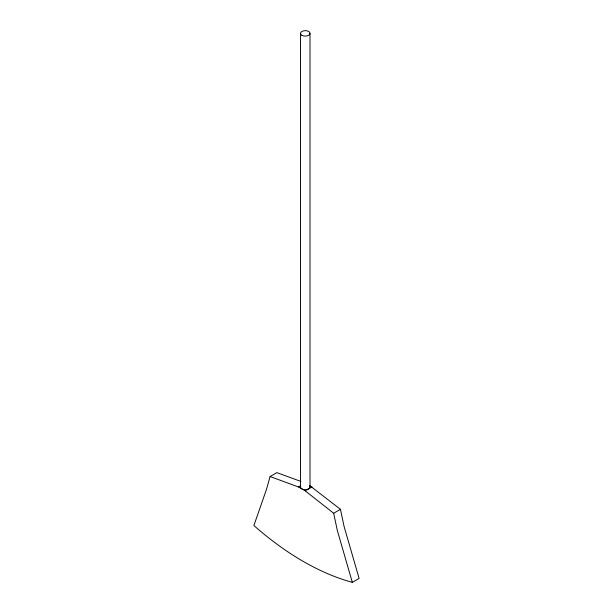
<?xml version="1.0" encoding="UTF-8"?>
<svg xmlns="http://www.w3.org/2000/svg" width="613" height="613" viewBox="0 0 613 613"><rect width="100%" height="100%" fill="white"/><g stroke="black" fill="none" stroke-linecap="round" stroke-linejoin="round"><path stroke-width="0.92" d="M300.868 481.427L276.869 472.623L270.08 476.539L266.456 489.45L253.882 525.51A271.804 156.928 60 0 0 352.329 582.35L359.118 578.427L344.077 526.421L340.453 509.326L309.78 485.634M270.08 476.539L298.523 486.975L300.562 485.803M298.523 486.975L305.22 490.844L312.009 486.921M305.22 490.844L333.664 513.25L340.453 509.326M352.329 582.35L337.288 530.345L333.664 513.25M310.009 33.386L310.009 486.944M300.523 33.386L300.523 486.952M300.684 486.239A4.743 2.736 0 0 0 302.891 489.32A4.743 2.736 0 0 0 308.615 488.883A4.743 2.736 0 0 0 309.849 486.239M301.918 35.324A4.743 2.736 0 0 0 309.849 34.09A4.743 2.736 0 0 0 304.04 30.742A4.743 2.736 0 0 0 301.918 35.324"/></g></svg>
